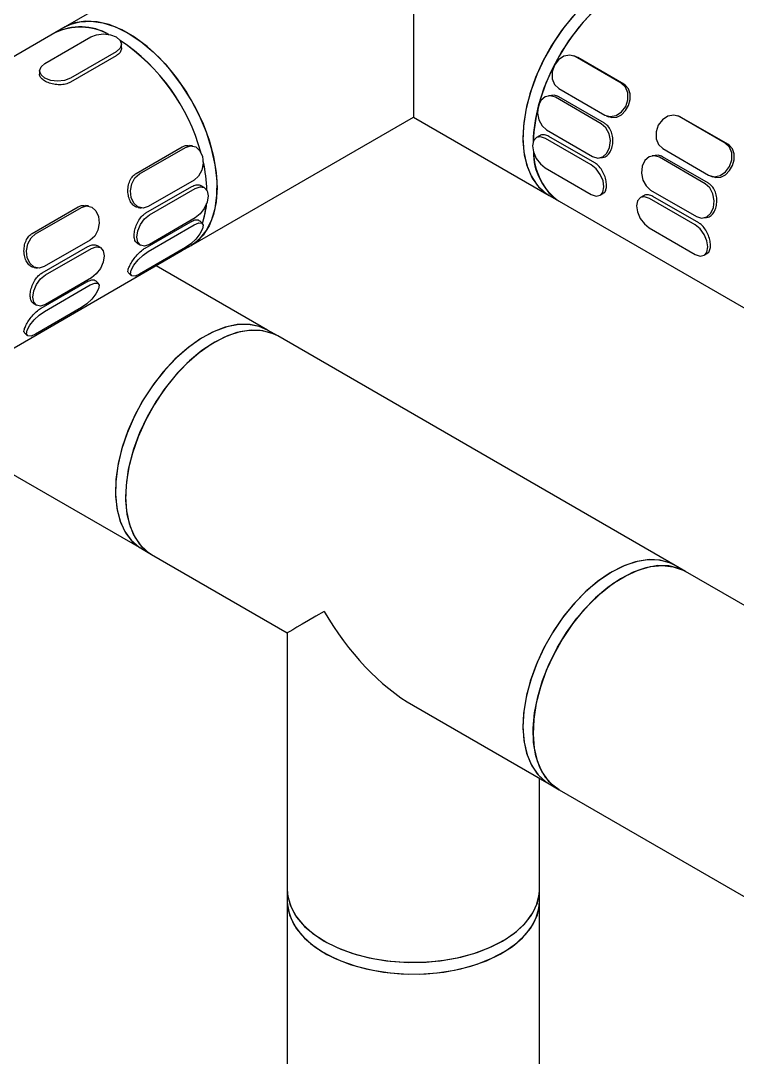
# Model space of a CAD drawing. Extents: x -1084 to 1049, y -151 to 450.
# Drawn here: x -487 to -445.6, y 298.6 to 358.5 of the extents above; entities that cross this region are included whole.
import ezdxf

# ---------------------------------------------------------------- set-up
doc = ezdxf.new("R2010")
doc.units = 0
doc.header["$LTSCALE"] = 23.1
doc.header["$MEASUREMENT"] = 0
doc.layers.get('0').update_dxf_attribs({"linetype": 'CONTINUOUS'})

msp = doc.modelspace()

# ---------------------------------------------------------------- linework, layer by layer
at = {"color": 7, "linetype": 'Continuous', "lineweight": 25}
for p, q in [((-464.29569, 367.27613), (-464.29569, 352.90416)), ((-471.58603, 365.53278), (-484.43837, 358.11328)), ((-485.02756, 357.77315), (-657.6622, 258.11329)), ((-484.43837, 358.11328), (-485.02756, 357.77315)), ((-485.60003, 356.00268), (-482.94864, 357.53329)), ((-481.17042, 356.90915), (-481.17058, 357.10974)), ((-481.47565, 356.68452), (-484.12703, 355.15391)), ((-481.47546, 356.45325), (-484.12685, 354.92264)), ((-454.87212, 356.38285), (-455.02339, 356.44338)), ((-452.28312, 354.86959), (-454.9345, 356.4002)), ((-454.78171, 356.33907), (-454.87652, 356.37037)), ((-452.13033, 354.80845), (-454.78171, 356.33907)), ((-485.90509, 355.57746), (-485.90493, 355.37688)), ((-456.31967, 354.15988), (-456.49386, 354.13352)), ((-455.88615, 354.55252), (-453.23477, 353.02191)), ((-453.43173, 352.51814), (-456.08311, 354.04875)), ((-453.24392, 352.54656), (-455.8953, 354.07718)), ((-477.14802, 345.48467), (-464.29569, 352.90416)), ((-464.29569, 352.90416), (-456.45152, 348.37582)), ((-453.14589, 352.97873), (-452.99462, 352.9182)), ((-448.86231, 352.91347), (-449.01358, 352.97399)), ((-446.27331, 351.4002), (-448.9247, 352.93082)), ((-448.77191, 352.86968), (-448.86672, 352.90098)), ((-446.12052, 351.33907), (-448.77191, 352.86968)), ((-457.00902, 351.82535), (-457.18292, 351.72582)), ((-456.59283, 352.15862), (-453.94145, 350.62801)), ((-453.81082, 350.25809), (-456.46221, 351.78871)), ((-480.31792, 349.65002), (-477.66654, 351.18064)), ((-480.12988, 349.62073), (-477.4785, 351.15134)), ((-477.06564, 351.23579), (-477.23991, 351.26294)), ((-454.011, 350.14353), (-456.66238, 351.67414)), ((-453.5307, 350.54324), (-453.3565, 350.56961)), ((-450.30986, 350.6905), (-450.48406, 350.66413)), ((-447.42192, 349.04875), (-450.07331, 350.57936)), ((-447.23411, 349.07718), (-449.8855, 350.60779)), ((-449.87635, 351.08313), (-447.22496, 349.55252)), ((-456.6687, 349.96955), (-454.01731, 348.43894)), ((-447.13608, 349.50934), (-446.98481, 349.44881)), ((-479.75674, 347.36266), (-477.10535, 348.89328)), ((-476.97343, 349.26193), (-479.62481, 347.73132)), ((-479.55656, 347.24732), (-476.90518, 348.77793)), ((-476.38448, 348.82952), (-476.55829, 348.92967)), ((-456.45152, 348.37582), (-455.86232, 348.03569)), ((-453.49677, 348.38726), (-453.32288, 348.48679)), ((-450.99922, 348.35596), (-451.17311, 348.25643)), ((-448.00119, 346.67414), (-450.65258, 348.20475)), ((-450.58303, 348.68924), (-447.93164, 347.15862)), ((-447.80102, 346.78871), (-450.4524, 348.31932)), ((-486.32773, 346.18064), (-483.67634, 347.71125)), ((-486.13969, 346.15134), (-483.4883, 347.68195)), ((-483.07544, 347.7664), (-483.24972, 347.79355)), ((-480.21195, 347.67403), (-480.03767, 347.64688)), ((-455.86232, 348.03569), (-316.70461, 267.70165)), ((-476.90382, 347.07619), (-479.55521, 345.54558)), ((-476.48746, 346.75386), (-476.64485, 346.91068)), ((-447.52089, 347.07386), (-447.34669, 347.10022)), ((-479.81092, 345.32731), (-477.15953, 346.85792)), ((-479.62275, 345.13982), (-476.97137, 346.67044)), ((-450.65889, 346.50017), (-448.0075, 344.96955)), ((-482.98324, 345.79255), (-485.63462, 344.26193)), ((-650.37186, 245.48467), (-477.73722, 345.14453)), ((-485.76654, 343.89328), (-483.11516, 345.42389)), ((-485.56637, 343.77793), (-482.91498, 345.30854)), ((-482.39428, 345.36013), (-482.56809, 345.46028)), ((-480.24971, 345.59414), (-480.0759, 345.49399)), ((-477.47388, 345.36162), (-480.12527, 343.83101)), ((-477.73722, 345.14453), (-477.14802, 345.48467)), ((-447.48697, 344.91787), (-447.31307, 345.0174)), ((-486.22176, 344.20464), (-486.04748, 344.17749)), ((-480.76656, 343.90441), (-480.60917, 343.74759)), ((-472.72905, 340.59075), (-479.17725, 344.31322)), ((-485.82073, 341.85792), (-483.16934, 343.38854)), ((-482.91363, 343.6068), (-485.56501, 342.07619)), ((-482.49727, 343.28447), (-482.65466, 343.44129)), ((-485.63256, 341.67044), (-482.98117, 343.20105)), ((-486.25952, 342.12475), (-486.08571, 342.0246)), ((-483.48369, 341.89224), (-486.13508, 340.36162)), ((-486.77637, 340.43502), (-486.61898, 340.2782)), ((-472.13985, 340.25061), (-472.72905, 340.59075)), ((-449.16118, 326.98531), (-472.13985, 340.25061)), ((-493.76031, 335.8946), (-480.01939, 327.96213)), ((-480.01939, 327.96213), (-479.43019, 327.622)), ((-479.43019, 327.622), (-471.58662, 323.094)), ((-448.57198, 326.64517), (-449.16118, 326.98531)), ((-309.41427, 246.31113), (-448.57198, 326.64517)), ((-471.58662, 323.094), (-471.58662, 308.25294)), ((-464.29509, 318.88469), (-456.45152, 314.35669)), ((-457.00475, 308.25294), (-457.00475, 314.67606)), ((-456.45152, 314.35669), (-455.86232, 314.01656)), ((-455.86232, 314.01656), (-316.70461, 233.68252)), ((-471.58662, 308.25294), (-471.58662, 307.57256)), ((-457.00475, 307.57256), (-457.00475, 308.25294)), ((-471.58662, 307.57256), (-471.58662, 102.77738)), ((-457.00475, 102.77738), (-457.00475, 307.57256))]:
    msp.add_line(p, q, dxfattribs=at)
at = {"color": 7, "linetype": 'Continuous', "lineweight": 25, "flags": 128}
for points in [[(-449.16118, 361.00444), (-449.43023, 361.13836), (-450.01909, 361.30746), (-450.66469, 361.34184), (-451.35388, 361.24082), (-452.07265, 361.00644), (-452.80635, 360.64348), (-453.54005, 360.15933), (-454.25881, 359.56384), (-454.94801, 358.86913), (-455.59361, 358.08936), (-456.18246, 357.24038), (-456.70259, 356.33949), (-457.14341, 355.40502), (-457.49593, 354.456), (-457.75299, 353.51175), (-457.90935, 352.59148), (-457.96182, 351.71394), (-457.90935, 350.89698), (-457.75299, 350.15725), (-457.49593, 349.50978), (-457.14341, 348.96778), (-456.70259, 348.54226), (-456.45152, 348.37582)], [(-449.16118, 361.00444), (-449.55407, 361.18691), (-450.15646, 361.32662), (-450.8128, 361.33123), (-451.50971, 361.20064), (-452.23303, 360.93752), (-452.96801, 360.54722), (-453.69971, 360.03769), (-454.41321, 359.4193), (-455.09401, 358.70463), (-455.72824, 357.90824), (-456.30298, 357.04634), (-456.80655, 356.13648), (-457.22868, 355.19717), (-457.56078, 354.24754), (-457.7961, 353.30691), (-457.92984, 352.39445), (-457.95929, 351.52872), (-457.88383, 350.72735), (-457.70501, 350.00665), (-457.42647, 349.38129), (-457.05387, 348.864)], [(-450.52726, 360.94999), (-450.92052, 360.86051), (-451.64383, 360.59739), (-452.37882, 360.20709), (-453.11051, 359.69756), (-453.82402, 359.07916), (-454.50481, 358.3645), (-455.13904, 357.56811), (-455.71378, 356.70621), (-456.21735, 355.79634), (-456.63948, 354.85703), (-456.97159, 353.9074), (-457.2069, 352.96678), (-457.34065, 352.05432), (-457.37199, 351.46766)], [(-450.52726, 360.94999), (-451.13966, 360.79389), (-451.86812, 360.49117), (-452.60369, 360.06344), (-453.33139, 359.5194), (-454.03641, 358.87012), (-454.70439, 358.12883), (-455.32174, 357.31061), (-455.87589, 356.43212), (-456.35556, 355.51124), (-456.75098, 354.56673), (-457.05411, 353.6178)], [(-477.14802, 345.48467), (-476.67045, 345.84444), (-476.27188, 346.32827), (-475.96536, 346.92347), (-475.75711, 347.61791), (-475.65139, 348.39747), (-475.65034, 349.24628), (-475.75398, 350.14705), (-475.9602, 351.08145), (-476.26482, 352.03046), (-476.66161, 352.97475), (-477.14251, 353.89511), (-477.69773, 354.7728), (-478.31597, 355.58995), (-478.98463, 356.32992), (-479.69011, 356.97766), (-480.41805, 357.51998), (-481.15362, 357.94583), (-481.88186, 358.24655), (-482.58794, 358.41601), (-483.25747, 358.45078), (-483.87685, 358.35013), (-484.43344, 358.11612), (-484.43837, 358.11328)], [(-484.43837, 358.11328), (-484.16931, 358.2472), (-483.58045, 358.4163), (-482.93485, 358.45068), (-482.24566, 358.34966), (-481.52689, 358.11528), (-480.79319, 357.75232)], [(-482.94864, 357.53329), (-482.61073, 357.66369), (-482.21214, 357.70963), (-481.81356, 357.66412), (-481.47565, 357.53408), (-481.24987, 357.33931), (-481.17058, 357.10946), (-481.24987, 356.87953), (-481.47565, 356.68452)], [(-480.79319, 357.75232), (-480.05949, 357.26817), (-479.34073, 356.67268), (-478.65153, 355.97798), (-478.00594, 355.1982), (-477.41708, 354.34922), (-476.89695, 353.44833), (-476.45614, 352.51387), (-476.10361, 351.56485), (-475.84656, 350.62059), (-475.6902, 349.70033), (-475.63772, 348.82278), (-475.6902, 348.00583), (-475.84656, 347.26609), (-476.10361, 346.61863), (-476.45614, 346.07662), (-476.89695, 345.65111), (-477.14802, 345.48467)], [(-454.9345, 356.4002), (-455.25257, 356.49259), (-455.59465, 356.43026), (-455.90867, 356.22271), (-456.14682, 355.90153), (-456.27285, 355.51563), (-456.26757, 355.12375), (-456.13178, 354.78555), (-455.88615, 354.55252)], [(-484.12703, 355.15391), (-484.46494, 355.02351), (-484.86353, 354.97757), (-485.26212, 355.02308), (-485.60003, 355.15312), (-485.82581, 355.34789), (-485.90509, 355.57774), (-485.82581, 355.80767), (-485.60003, 356.00268)], [(-453.23477, 353.02191), (-452.9167, 352.92952), (-452.57462, 352.99185), (-452.2606, 353.1994), (-452.02245, 353.52058), (-451.89642, 353.90648), (-451.9017, 354.29836), (-452.03749, 354.63656), (-452.28312, 354.86959)], [(-452.99021, 352.93069), (-452.81749, 352.87407), (-452.53731, 352.90273), (-452.26698, 353.04296), (-452.03304, 353.279), (-451.8613, 353.58047), (-451.76946, 353.91177), (-451.76834, 354.23997), (-451.86354, 354.53192), (-452.04938, 354.75369), (-452.13033, 354.80845), (-452.13033, 354.80845)], [(-456.08311, 354.04875), (-456.38436, 354.13951), (-456.67854, 354.07259), (-456.92088, 353.85815), (-457.07447, 353.52886), (-457.11594, 353.13483), (-457.03897, 352.73607), (-456.85528, 352.39327), (-456.59283, 352.15862)], [(-448.9247, 352.93082), (-449.24276, 353.0232), (-449.58484, 352.96087), (-449.89887, 352.75332), (-450.13702, 352.43214), (-450.26305, 352.04624), (-450.25776, 351.65436), (-450.12197, 351.31616), (-449.87635, 351.08313)], [(-453.94145, 350.62801), (-453.6402, 350.53724), (-453.34602, 350.60417), (-453.10368, 350.81861), (-452.95009, 351.1479), (-452.90862, 351.54193), (-452.98559, 351.94069), (-453.16928, 352.28349), (-453.43173, 352.51814)], [(-456.66238, 351.67414), (-456.94447, 351.77197), (-457.18409, 351.72515), (-457.34476, 351.54081), (-457.40203, 351.24702), (-457.34718, 350.88849), (-457.18855, 350.51982), (-456.9503, 350.19714), (-456.6687, 349.96955)], [(-477.4785, 351.15134), (-477.17743, 351.24214), (-476.88375, 351.17528), (-476.64217, 350.96097), (-476.48947, 350.63181), (-476.44889, 350.23792), (-476.52661, 349.83927), (-476.71081, 349.49655), (-476.97343, 349.26193)], [(-447.22496, 349.55252), (-446.9069, 349.46014), (-446.56481, 349.52247), (-446.25079, 349.73002), (-446.01264, 350.05119), (-445.88661, 350.43709), (-445.8919, 350.82898), (-446.02769, 351.16718), (-446.27331, 351.4002)], [(-446.98041, 349.4613), (-446.80769, 349.40468), (-446.5275, 349.43334), (-446.25717, 349.57357), (-446.02323, 349.80961), (-445.85149, 350.11108), (-445.75966, 350.44238), (-445.75853, 350.77058), (-445.85373, 351.06253), (-446.03957, 351.2843), (-446.12052, 351.33907), (-446.12052, 351.33907)], [(-450.07331, 350.57936), (-450.37455, 350.67013), (-450.66873, 350.6032), (-450.91107, 350.38876), (-451.06466, 350.05947), (-451.10613, 349.66544), (-451.02916, 349.26668), (-450.84547, 348.92388), (-450.58303, 348.68924)], [(-454.01731, 348.43894), (-453.73523, 348.34111), (-453.4956, 348.38793), (-453.33493, 348.57227), (-453.27766, 348.86606), (-453.33251, 349.22459), (-453.49114, 349.59326), (-453.72939, 349.91594), (-454.011, 350.14353)], [(-479.62481, 347.73132), (-479.92588, 347.64053), (-480.21956, 347.70738), (-480.46114, 347.9217), (-480.61384, 348.25085), (-480.65442, 348.64474), (-480.5767, 349.04339), (-480.3925, 349.38611), (-480.12988, 349.62073)], [(-476.90518, 348.77793), (-476.62328, 348.87586), (-476.3842, 348.82935), (-476.22432, 348.64548), (-476.168, 348.35223), (-476.2238, 347.99425), (-476.38324, 347.62604), (-476.62203, 347.30366), (-476.90382, 347.07619)], [(-457.05387, 348.864), (-456.59481, 348.46532), (-456.45152, 348.37582)], [(-447.93164, 347.15862), (-447.6304, 347.06786), (-447.33621, 347.13479), (-447.09388, 347.34922), (-446.94028, 347.67852), (-446.89882, 348.07254), (-446.97579, 348.4713), (-447.15948, 348.8141), (-447.42192, 349.04875)], [(-456.46468, 348.52386), (-456.00561, 348.12518), (-455.86232, 348.03569)], [(-450.65258, 348.20475), (-450.93466, 348.30258), (-451.17428, 348.25576), (-451.33496, 348.07142), (-451.39223, 347.77763), (-451.33737, 347.41911), (-451.17875, 347.05044), (-450.94049, 346.72775), (-450.65889, 346.50017)], [(-483.4883, 347.68195), (-483.18723, 347.77275), (-482.89356, 347.7059), (-482.65198, 347.49158), (-482.49927, 347.16242), (-482.4587, 346.76853), (-482.53642, 346.36988), (-482.72061, 346.02716), (-482.98324, 345.79255)], [(-476.49017, 346.75655), (-476.34631, 347.27778), (-476.25229, 347.90745)], [(-479.55521, 345.54558), (-479.8371, 345.44764), (-480.07618, 345.49415), (-480.23606, 345.67803), (-480.29238, 345.97128), (-480.23658, 346.32925), (-480.07714, 346.69746), (-479.83835, 347.01984), (-479.55656, 347.24732)], [(-476.97137, 346.67044), (-476.70865, 346.78333), (-476.52418, 346.77941), (-476.44604, 346.65927), (-476.48613, 346.4412), (-476.63834, 346.15841), (-476.87951, 345.85394), (-477.17291, 345.57414), (-477.47388, 345.36162)], [(-448.0075, 344.96955), (-447.72542, 344.87173), (-447.4858, 344.91854), (-447.32512, 345.10288), (-447.26785, 345.39668), (-447.32271, 345.7552), (-447.48133, 346.12387), (-447.71959, 346.44656), (-448.00119, 346.67414)], [(-485.63462, 344.26193), (-485.93569, 344.17114), (-486.22937, 344.23799), (-486.47095, 344.45231), (-486.62365, 344.78147), (-486.66423, 345.17535), (-486.5865, 345.574), (-486.40231, 345.91672), (-486.13969, 346.15134)], [(-482.91498, 345.30854), (-482.63309, 345.40648), (-482.394, 345.35997), (-482.23413, 345.17609), (-482.17781, 344.88284), (-482.23361, 344.52486), (-482.39304, 344.15666), (-482.63183, 343.83428), (-482.91363, 343.6068)], [(-480.12527, 343.83101), (-480.38799, 343.71812), (-480.57246, 343.72204), (-480.6506, 343.84218), (-480.61051, 344.06025), (-480.45829, 344.34304), (-480.21712, 344.64751), (-479.92372, 344.92731), (-479.62275, 345.13982)], [(-477.73722, 345.14453), (-477.48304, 345.31332), (-477.25472, 345.50906)], [(-477.73722, 345.14453), (-477.25965, 345.50431), (-477.25472, 345.50906)], [(-485.56501, 342.07619), (-485.84691, 341.97825), (-486.08599, 342.02476), (-486.24586, 342.20864), (-486.30219, 342.50189), (-486.24638, 342.85987), (-486.08695, 343.22807), (-485.84816, 343.55045), (-485.56637, 343.77793)], [(-482.98117, 343.20105), (-482.71845, 343.31394), (-482.53398, 343.31002), (-482.45585, 343.18988), (-482.49594, 342.97181), (-482.64815, 342.68902), (-482.88932, 342.38455), (-483.18272, 342.10476), (-483.48369, 341.89224)], [(-486.13508, 340.36162), (-486.3978, 340.24873), (-486.58227, 340.25265), (-486.6604, 340.37279), (-486.62031, 340.59086), (-486.4681, 340.87365), (-486.22693, 341.17812), (-485.93353, 341.45792), (-485.63256, 341.67044)], [(-472.72905, 340.59075), (-473.13157, 340.77668), (-473.73497, 340.91413), (-474.39211, 340.91645), (-475.08959, 340.78361), (-475.81322, 340.51829), (-476.54827, 340.12591), (-477.27978, 339.61446), (-477.99286, 338.99433), (-478.67298, 338.27816), (-479.30631, 337.48053), (-479.87995, 336.61768), (-480.38222, 335.70716), (-480.80291, 334.76752), (-481.13343, 333.81788), (-481.36707, 332.87757), (-481.49908, 331.96574), (-481.52675, 331.10095), (-481.44953, 330.30081), (-481.269, 329.5816), (-480.98882, 328.95796), (-480.6147, 328.44259)], [(-472.72905, 340.59075), (-473.21, 340.80323), (-473.82146, 340.92241), (-474.48489, 340.9063), (-475.18677, 340.75522), (-475.91283, 340.47225), (-476.64828, 340.06316), (-477.37816, 339.53626), (-478.08759, 338.90229), (-478.76215, 338.17414), (-479.38809, 337.36666), (-479.95269, 336.49626), (-480.44443, 335.58068), (-480.85332, 334.63854), (-481.17102, 333.68904), (-481.39108, 332.75149), (-481.509, 331.84498), (-481.5224, 330.98798), (-481.43099, 330.19791), (-481.23665, 329.49088), (-480.94332, 328.88126), (-480.55697, 328.38147), (-480.08548, 328.00169), (-480.01939, 327.96213)], [(-472.13985, 340.25061), (-472.40891, 340.38453), (-472.99776, 340.55363), (-473.64336, 340.58801), (-474.33256, 340.48699), (-475.05132, 340.25261), (-475.78502, 339.88965), (-476.51872, 339.4055), (-477.23749, 338.81001), (-477.92668, 338.11531), (-478.57228, 337.33553), (-479.16114, 336.48655), (-479.68127, 335.58566), (-480.12208, 334.6512), (-480.4746, 333.70218), (-480.73166, 332.75792), (-480.88802, 331.83766), (-480.94049, 330.96011), (-480.88802, 330.14316), (-480.73166, 329.40342), (-480.4746, 328.75596), (-480.12208, 328.21395), (-479.68127, 327.78844), (-479.43019, 327.622)], [(-472.13985, 340.25061), (-472.54237, 340.43654), (-473.14578, 340.57399), (-473.80291, 340.57632), (-474.50039, 340.44347), (-475.22402, 340.17816), (-475.95908, 339.78578), (-476.69059, 339.27432), (-477.40366, 338.6542), (-478.08379, 337.93803), (-478.71712, 337.1404), (-479.29075, 336.27754), (-479.79303, 335.36702), (-480.21371, 334.42738), (-480.54423, 333.47774), (-480.77788, 332.53744), (-480.90988, 331.62561), (-480.93755, 330.76082), (-480.86034, 329.96067), (-480.6798, 329.24146), (-480.39962, 328.61782), (-480.02551, 328.10245)], [(-480.6147, 328.44259), (-480.15426, 328.04598), (-480.01939, 327.96213)], [(-480.02551, 328.10245), (-479.56506, 327.70584), (-479.43019, 327.622)], [(-449.16118, 326.98531), (-449.43023, 327.11923), (-450.01909, 327.28832), (-450.66469, 327.32271), (-451.35388, 327.22168), (-452.07265, 326.98731), (-452.80635, 326.62435), (-453.54005, 326.14019), (-454.25881, 325.54471), (-454.94801, 324.85), (-455.59361, 324.07022), (-456.18246, 323.22125), (-456.70259, 322.32036), (-457.14341, 321.38589), (-457.49593, 320.43687), (-457.75299, 319.49262), (-457.90935, 318.57235), (-457.96182, 317.69481), (-457.90935, 316.87785), (-457.75299, 316.13811), (-457.49593, 315.49065), (-457.14341, 314.94865), (-456.70259, 314.52313), (-456.45152, 314.35669)], [(-449.16118, 326.98531), (-449.51068, 327.15163), (-450.10844, 327.30157), (-450.76111, 327.31652), (-451.45543, 327.1962), (-452.17724, 326.94303), (-452.91186, 326.56219), (-453.64433, 326.06142), (-454.35975, 325.45091), (-455.04354, 324.7431), (-455.68179, 323.9524), (-456.2615, 323.09489), (-456.77087, 322.18804), (-457.19954, 321.25031), (-457.53878, 320.30079), (-457.78168, 319.3588), (-457.92329, 318.44352), (-457.96074, 317.57359), (-457.89326, 316.76671), (-457.72223, 316.03932), (-457.45112, 315.40621), (-457.08545, 314.88028)], [(-448.57198, 326.64517), (-448.92148, 326.8115), (-449.51924, 326.96143), (-450.17192, 326.97639), (-450.86623, 326.85606), (-451.58804, 326.6029), (-452.32266, 326.22205), (-453.05514, 325.72128), (-453.77055, 325.11078), (-454.45434, 324.40297), (-455.09259, 323.61226), (-455.6723, 322.75476), (-456.18168, 321.84791), (-456.61035, 320.91018), (-456.94958, 319.96065), (-457.19248, 319.01866), (-457.3341, 318.10339), (-457.37154, 317.23345), (-457.30406, 316.42658), (-457.13303, 315.69918), (-456.86192, 315.06607), (-456.49626, 314.54014)], [(-453.48244, 325.3717), (-452.7583, 325.93893), (-452.02314, 326.39199), (-451.29194, 326.72167), (-450.57956, 326.92125), (-449.90053, 326.98667), (-449.26866, 326.9166), (-448.6968, 326.71246), (-448.57198, 326.64517)], [(-455.86232, 314.01656), (-456.23769, 314.28332), (-456.65603, 314.74048), (-456.98401, 315.31145), (-457.21495, 315.9846), (-457.34414, 316.74622), (-457.36897, 317.58082), (-457.28892, 318.4714), (-457.10563, 319.39983), (-456.82282, 320.34722), (-456.44625, 321.29427), (-455.98359, 322.22171), (-455.44425, 323.11066), (-454.83922, 323.94302), (-454.18082, 324.70185), (-453.48244, 325.3717)], [(-457.08545, 314.88028), (-456.63268, 314.47222), (-456.45152, 314.35669)], [(-456.49626, 314.54014), (-456.04349, 314.13209), (-455.86232, 314.01656)], [(-471.58662, 308.25294), (-471.56805, 307.95267), (-471.42, 307.35826), (-471.12693, 306.78205), (-470.69479, 306.23579), (-470.13238, 305.7306), (-469.45116, 305.27675)], [(-471.58662, 308.25294), (-471.54931, 307.82769), (-471.37065, 307.23608), (-471.04796, 306.66518), (-470.58781, 306.12659), (-469.99957, 305.6313), (-469.29522, 305.18937), (-468.48909, 304.80981), (-467.59759, 304.50034), (-466.63888, 304.26726), (-465.63247, 304.11532)], [(-469.45116, 305.27675), (-468.66498, 304.88349), (-467.78986, 304.55881), (-466.84361, 304.30935), (-465.84549, 304.14016), (-464.81581, 304.05469), (-463.77556, 304.05469), (-462.74589, 304.14016), (-461.74776, 304.30935), (-460.80151, 304.55881), (-459.92639, 304.88349), (-459.14021, 305.27675), (-458.45899, 305.7306), (-457.89658, 306.23579), (-457.46444, 306.78205), (-457.17137, 307.35826), (-457.02332, 307.95267), (-457.00475, 308.25294)], [(-465.63247, 304.11532), (-464.59884, 304.04761), (-463.55905, 304.06551), (-462.53425, 304.16865), (-461.5453, 304.35494), (-460.61235, 304.62057), (-459.75438, 304.96016), (-458.98885, 305.36677), (-458.33136, 305.83214), (-457.79529, 306.34679), (-457.39154, 306.90024), (-457.12834, 307.48123), (-457.01105, 308.07793), (-457.00475, 308.25294)], [(-471.58662, 307.57256), (-471.54931, 307.1473), (-471.37065, 306.5557), (-471.04796, 305.98479), (-470.58781, 305.44621), (-469.99957, 304.95091), (-469.29522, 304.50899), (-468.48909, 304.12943), (-467.59759, 303.81996), (-466.63888, 303.58688), (-465.63247, 303.43494)], [(-471.58662, 307.57256), (-471.57904, 307.3806), (-471.45758, 306.78418), (-471.19033, 306.20381), (-470.78272, 305.6513), (-470.24306, 305.1379), (-469.58233, 304.67407), (-468.81397, 304.26924), (-467.95364, 303.93165), (-467.01884, 303.66819), (-466.0286, 303.4842), (-465.00309, 303.38344), (-463.96317, 303.36797), (-462.93003, 303.43808), (-461.92469, 303.59236), (-460.96761, 303.82767), (-460.07828, 304.13921), (-459.27481, 304.52064), (-458.57355, 304.9642), (-457.98877, 305.46087), (-457.53239, 306.00051), (-457.21368, 306.57216)], [(-465.63247, 303.43494), (-464.59884, 303.36723), (-463.55905, 303.38512), (-462.53425, 303.48827), (-461.5453, 303.67455), (-460.61235, 303.94019), (-459.75438, 304.27977), (-458.98885, 304.68639), (-458.33136, 305.15176), (-457.79529, 305.6664), (-457.39154, 306.21986), (-457.12834, 306.80085), (-457.01105, 307.39755), (-457.00475, 307.57256)], [(-457.21368, 306.57216), (-457.03915, 307.16418), (-457.00475, 307.57256)]]:
    msp.add_lwpolyline(points, dxfattribs=at)
at = {"color": 7, "linetype": 'Continuous', "lineweight": 25}
for centre, radius, start, end in [((-483.55122, 354.77749), 3.3397, 60.4578117, 116.235407), ((-483.55443, 354.66628), 3.43842, 61.3249793, 115.3682395), ((-487.59976, 347.83679), 11.42457, 15.4115419, 56.1922824), ((-487.51744, 347.89616), 11.32949, 15.2327061, 56.3711182), ((-448.75772, 351.29269), 8.61605, 164.3441425, 178.8363928), ((-453.9345, 350.86465), 3.42338, 178.9930477, 235.7272394), ((-453.37566, 351.0388), 3.98333, 181.6397413, 219.1508649), ((-484.95644, 348.37176), 8.73199, 1.863037, 12.985011), ((-484.70208, 348.40491), 8.47673, 1.6950243, 13.1530236), ((-481.11055, 348.3116), 4.87505, 341.3987553, 355.2446575)]:
    msp.add_arc(centre, radius, start, end, dxfattribs=at)
for major_axis, ratio, start_param, end_param in [((7.29094, 4.20965), 0.00007037, 2.35615386, 3.14163329), ((-5.15568, 8.92942), 0.57733463, 1.57075569, 2.35623512)]:
    msp.add_ellipse((-464.29569, 327.30365), major_axis=major_axis, ratio=ratio, start_param=start_param, end_param=end_param, dxfattribs=at)
for points, knots in [([(-481.17131, 356.90923), (-481.18212, 356.83602), (-481.20389, 356.68841), (-481.34157, 356.5373), (-481.44829, 356.47031), (-481.47546, 356.45325)], [0, 0, 0, 0, 0.42312591, 0.85310879, 1, 1, 1, 1]), ([(-484.12685, 354.92264), (-484.21726, 354.88113), (-484.39805, 354.79812), (-484.743, 354.76291), (-485.09673, 354.79421), (-485.42587, 354.88791), (-485.69428, 355.02682), (-485.85511, 355.19346), (-485.92368, 355.31548), (-485.90434, 355.37587), (-485.90404, 355.37679)], [0, 0, 0, 0, 0.14221509, 0.28439485, 0.42748983, 0.5711953, 0.71391374, 0.85560215, 0.99779149, 1, 1, 1, 1]), ([(-455.8953, 354.07718), (-455.9818, 354.11813), (-456.11981, 354.18346), (-456.26406, 354.15616), (-456.3179, 354.14597)], [0, 0, 0, 0, 0.6268181, 1, 1, 1, 1]), ([(-453.35827, 350.58352), (-453.32517, 350.58504), (-453.20968, 350.59034), (-453.04026, 350.71956), (-452.87424, 350.95448), (-452.77524, 351.26963), (-452.75144, 351.61915), (-452.80795, 351.96784), (-452.94487, 352.27545), (-453.10705, 352.45975), (-453.21614, 352.52895), (-453.24392, 352.54656)], [0, 0, 0, 0, 0.05195514, 0.18122709, 0.31105055, 0.43998233, 0.56798358, 0.69643737, 0.82603354, 0.95570239, 1, 1, 1, 1]), ([(-456.46221, 351.78871), (-456.54497, 351.82495), (-456.71048, 351.89742), (-456.90394, 351.89067), (-456.98236, 351.82958), (-457.00214, 351.81418)], [0, 0, 0, 0, 0.42789486, 0.85568343, 1, 1, 1, 1]), ([(-477.66654, 351.18064), (-477.58005, 351.22151), (-477.44123, 351.28712), (-477.29632, 351.25954), (-477.2417, 351.24914)], [0, 0, 0, 0, 0.62307917, 1, 1, 1, 1]), ([(-449.8855, 350.60779), (-449.972, 350.64874), (-450.11, 350.71408), (-450.25426, 350.68677), (-450.30809, 350.67659)], [0, 0, 0, 0, 0.6268181, 1, 1, 1, 1]), ([(-453.32976, 348.49796), (-453.29446, 348.51798), (-453.20585, 348.56823), (-453.13675, 348.76124), (-453.12161, 349.03921), (-453.18, 349.36388), (-453.30532, 349.694), (-453.49106, 349.99097), (-453.67231, 350.1716), (-453.78271, 350.24054), (-453.81082, 350.25809)], [0, 0, 0, 0, 0.09499181, 0.23848861, 0.38099982, 0.52248249, 0.66446537, 0.80771095, 0.95103685, 1, 1, 1, 1]), ([(-480.21017, 347.68782), (-480.24244, 347.68932), (-480.35694, 347.69464), (-480.5251, 347.82348), (-480.69041, 348.05813), (-480.7886, 348.37318), (-480.81166, 348.72261), (-480.75452, 349.07128), (-480.61716, 349.3789), (-480.45481, 349.56321), (-480.3457, 349.6324), (-480.31792, 349.65002)], [0, 0, 0, 0, 0.05078766, 0.1802188, 0.31020213, 0.43929268, 0.56745156, 0.69606354, 0.82581931, 0.95564784, 1, 1, 1, 1]), ([(-477.10535, 348.89328), (-477.02261, 348.92954), (-476.85715, 349.00206), (-476.66364, 348.99528), (-476.58524, 348.93405), (-476.56524, 348.91843)], [0, 0, 0, 0, 0.42696802, 0.85382997, 1, 1, 1, 1]), ([(-447.34847, 347.11414), (-447.31536, 347.11565), (-447.19988, 347.12095), (-447.03045, 347.25018), (-446.86443, 347.48509), (-446.76543, 347.80024), (-446.74163, 348.14976), (-446.79814, 348.49845), (-446.93506, 348.80606), (-447.09724, 348.99036), (-447.20633, 349.05956), (-447.23411, 349.07718)], [0, 0, 0, 0, 0.05195514, 0.18122709, 0.31105055, 0.43998233, 0.56798358, 0.69643737, 0.82603354, 0.95570239, 1, 1, 1, 1]), ([(-450.4524, 348.31932), (-450.53516, 348.35556), (-450.70067, 348.42803), (-450.89414, 348.42128), (-450.97255, 348.3602), (-450.99234, 348.34479)], [0, 0, 0, 0, 0.427894863, 0.855683426, 1, 1, 1, 1]), ([(-483.67634, 347.71125), (-483.58985, 347.75213), (-483.45104, 347.81773), (-483.30613, 347.79015), (-483.25151, 347.77975)], [0, 0, 0, 0, 0.62307917, 1, 1, 1, 1]), ([(-480.24276, 345.60538), (-480.27765, 345.62518), (-480.36564, 345.67509), (-480.43383, 345.86737), (-480.44816, 346.14482), (-480.38895, 346.46907), (-480.26294, 346.79887), (-480.07671, 347.09563), (-479.89527, 347.27617), (-479.78485, 347.34511), (-479.75674, 347.36266)], [0, 0, 0, 0, 0.094339349, 0.237939609, 0.380553552, 0.522138228, 0.664223464, 0.807572317, 0.951001551, 1, 1, 1, 1]), ([(-477.15953, 346.85792), (-477.07939, 346.89662), (-476.91913, 346.97402), (-476.73782, 346.98123), (-476.67808, 346.92516), (-476.65324, 346.90185)], [0, 0, 0, 0, 0.36879429, 0.73749696, 1, 1, 1, 1]), ([(-447.31995, 345.02857), (-447.28466, 345.04859), (-447.19605, 345.09885), (-447.12694, 345.29185), (-447.1118, 345.56982), (-447.17019, 345.89449), (-447.29551, 346.22461), (-447.48125, 346.52159), (-447.6625, 346.70221), (-447.7729, 346.77115), (-447.80102, 346.78871)], [0, 0, 0, 0, 0.09499181, 0.23848861, 0.38099982, 0.52248249, 0.66446537, 0.80771095, 0.95103685, 1, 1, 1, 1]), ([(-486.21997, 344.21844), (-486.25224, 344.21993), (-486.36675, 344.22525), (-486.53491, 344.35409), (-486.70022, 344.58875), (-486.79841, 344.90379), (-486.82146, 345.25322), (-486.76432, 345.60189), (-486.62696, 345.90951), (-486.46462, 346.09382), (-486.35551, 346.16302), (-486.32773, 346.18064)], [0, 0, 0, 0, 0.050787658, 0.180218798, 0.310202135, 0.439292683, 0.567451565, 0.69606354, 0.82581931, 0.955647838, 1, 1, 1, 1]), ([(-483.11516, 345.42389), (-483.03242, 345.46015), (-482.86696, 345.53267), (-482.67345, 345.52589), (-482.59504, 345.46466), (-482.57505, 345.44904)], [0, 0, 0, 0, 0.42696802, 0.85382997, 1, 1, 1, 1]), ([(-480.75818, 343.91324), (-480.76735, 343.91743), (-480.80804, 343.936), (-480.79845, 344.05616), (-480.72984, 344.26393), (-480.58696, 344.52804), (-480.39, 344.80938), (-480.15272, 345.07366), (-479.95118, 345.24188), (-479.83939, 345.30997), (-479.81092, 345.32731)], [0, 0, 0, 0, 0.04415571, 0.19571302, 0.34622935, 0.49565939, 0.64561772, 0.79690969, 0.94828649, 1, 1, 1, 1]), ([(-486.25257, 342.136), (-486.28746, 342.15579), (-486.37544, 342.20571), (-486.44364, 342.39798), (-486.45797, 342.67544), (-486.39875, 342.99968), (-486.27275, 343.32948), (-486.08652, 343.62624), (-485.90508, 343.80678), (-485.79466, 343.87572), (-485.76654, 343.89328)], [0, 0, 0, 0, 0.09433935, 0.23793961, 0.38055355, 0.52213823, 0.66422346, 0.80757232, 0.95100155, 1, 1, 1, 1]), ([(-483.16934, 343.38854), (-483.0892, 343.42724), (-482.92894, 343.50463), (-482.74763, 343.51184), (-482.68789, 343.45578), (-482.66305, 343.43246)], [0, 0, 0, 0, 0.36879429, 0.737496963, 1, 1, 1, 1]), ([(-486.76798, 340.44386), (-486.77716, 340.44804), (-486.81784, 340.46661), (-486.80826, 340.58677), (-486.73965, 340.79454), (-486.59677, 341.05865), (-486.3998, 341.33999), (-486.16252, 341.60427), (-485.96099, 341.77249), (-485.84919, 341.84059), (-485.82073, 341.85792)], [0, 0, 0, 0, 0.04415571, 0.19571302, 0.34622935, 0.49565939, 0.64561772, 0.79690969, 0.94828649, 1, 1, 1, 1])]:
    msp.add_open_spline(points, degree=3, knots=knots, dxfattribs=at)

doc.saveas('drawing.dxf')
